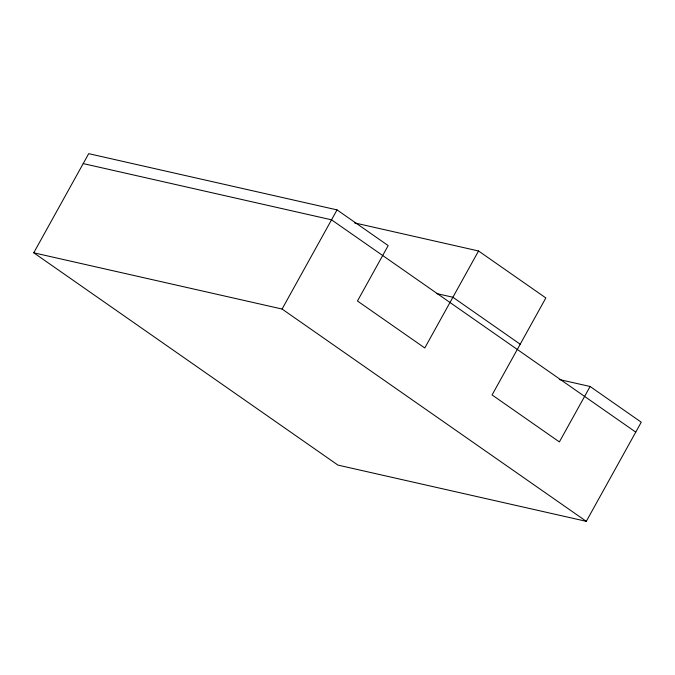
<?xml version="1.0" encoding="UTF-8"?>
<svg xmlns="http://www.w3.org/2000/svg" width="675" height="675" viewBox="0 0 675 675"><rect width="100%" height="100%" fill="white"/><g stroke="black" fill="none" stroke-linecap="round" stroke-linejoin="round"><path stroke-width="1.01" d="M33.75 252.804L88.703 153.664L337.036 209.891L388.184 245.59L357.472 301.008L424.777 347.971L478.541 250.982L545.847 297.945L492.075 394.942L559.381 441.914L590.102 386.497L641.25 422.196L586.297 521.336L337.964 465.109L33.75 252.804L282.082 309.04L586.297 521.336M282.082 309.04L337.036 209.891M354.417 222.868L478.541 250.982M83.202 163.586L331.535 219.822L635.749 432.118M436.48 293.524L452.891 297.245L520.197 344.216M559.322 379.527L590.102 386.497"/></g></svg>
